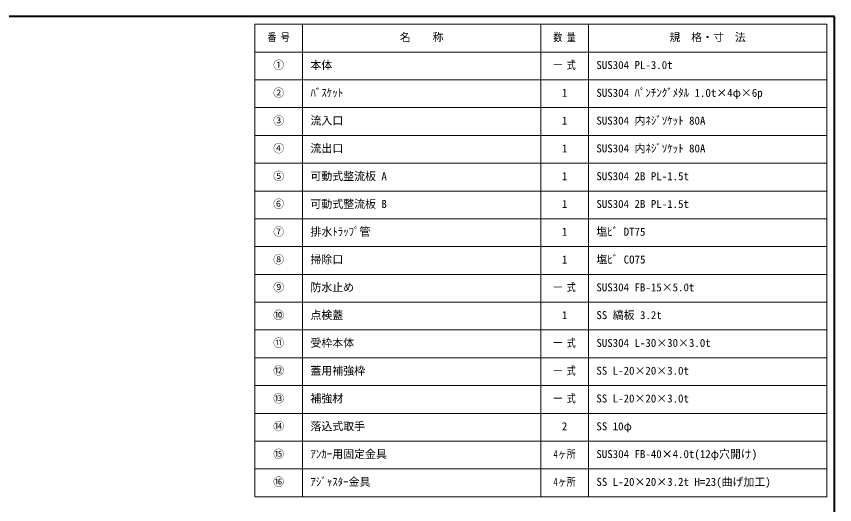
# Model space of a CAD drawing. Units: millimetres at full size, sheet at 1:10; details may follow other scales. Extents: x -2111 to 1939, y -1286 to 1524.
# Drawn here: x -122 to 1939, y 294 to 1524 of the extents above; entities that cross this region are included whole.
import ezdxf
from ezdxf.enums import TextEntityAlignment as Align

# ---------------------------------------------------------------- set-up
doc = ezdxf.new("R2010")
doc.units = ezdxf.units.MM
doc.header["$LTSCALE"] = 10
doc.layers.add('0-6_補助線', color=4, linetype='Continuous', lineweight=9)
doc.styles.add('ＭＳ ゴシック', font='')
doc.styles.get('ＭＳ ゴシック').set_extended_font_data('MS Gothic')

msp = doc.modelspace()

# ---------------------------------------------------------------- linework, layer by layer
at = {"layer": '0-6_補助線', "color": 1, "lineweight": 40}
for p, q in [((1938.78, 1524.05), (-2111.22, 1524.05)), ((1938.78, -1285.95), (1938.78, 1524.05))]:
    msp.add_line(p, q, dxfattribs=at)
at = {"layer": '0-6_補助線', "color": 3, "lineweight": 18}
for p, q in [((1918.78, 1504.05), (478.78, 1504.05)), ((478.78, 314.05), (478.78, 1504.05)), ((598.78, 314.05), (598.78, 1504.05)), ((1198.78, 314.05), (1198.78, 1504.05)), ((1318.78, 314.05), (1318.78, 1504.05)), ((1918.78, 314.05), (1918.78, 1504.05)), ((1918.78, 1434.05), (478.78, 1434.05)), ((1918.78, 1364.05), (478.78, 1364.05)), ((1918.78, 1294.05), (478.78, 1294.05)), ((1918.78, 1224.05), (478.78, 1224.05)), ((1918.78, 1154.05), (478.78, 1154.05)), ((1918.78, 1084.05), (478.78, 1084.05)), ((1918.78, 1014.05), (478.78, 1014.05)), ((1918.78, 944.05), (478.78, 944.05)), ((1918.78, 874.05), (478.78, 874.05)), ((1918.78, 804.05), (478.78, 804.05)), ((1918.78, 734.05), (478.78, 734.05)), ((1918.78, 664.05), (478.78, 664.05)), ((1918.78, 594.05), (478.78, 594.05)), ((1918.78, 524.05), (478.78, 524.05)), ((1918.78, 454.05), (478.78, 454.05)), ((1918.78, 384.05), (478.78, 384.05)), ((1918.78, 314.05), (478.78, 314.05))]:
    msp.add_line(p, q, dxfattribs=at)

# ---------------------------------------------------------------- texts
at = {"layer": '0-6_補助線', "color": 7, "style": 'ＭＳ ゴシック', "width": 0.8}
for s, p in [('番 号', (510.66, 1455.3)), ('数 量', (1230.66, 1455.3)), ('一 式', (1230.66, 1385.3)), ('一 式', (1230.66, 825.3)), ('一 式', (1230.66, 685.3)), ('一 式', (1230.66, 615.3)), ('一 式', (1230.66, 545.3)), ('4ヶ所', (1230.66, 405.3)), ('4ヶ所', (1230.66, 335.3))]:
    msp.add_text(s, height=20.16, dxfattribs=at).set_placement(p, align=Align.BOTTOM_LEFT)
at = {"layer": '0-6_補助線', "color": 7, "style": 'ＭＳ ゴシック'}
for s, p in [('名\u3000\u3000称', (843.78, 1455.3)), ('規\u3000格・寸\u3000法', (1522.53, 1455.3)), ('①', (525.03, 1385.3)), ('本体', (618.78, 1385.3)), ('SUS304 PL-3.0t', (1338.78, 1385.3)), ('②', (525.03, 1315.3)), ('ﾊﾞｽｹｯﾄ', (618.78, 1315.3)), ('1', (1251.91, 1315.3)), ('SUS304 ﾊﾟﾝﾁﾝｸﾞﾒﾀﾙ 1.0t×4φ×6p', (1338.78, 1315.3)), ('③', (525.03, 1245.3)), ('流入口', (618.78, 1245.3)), ('1', (1251.91, 1245.3)), ('SUS304 内ﾈｼﾞｿｹｯﾄ 80A', (1338.78, 1245.3)), ('④', (525.03, 1175.3)), ('流出口', (618.78, 1175.3)), ('1', (1251.91, 1175.3)), ('SUS304 内ﾈｼﾞｿｹｯﾄ 80A', (1338.78, 1175.3)), ('⑤', (525.03, 1105.3)), ('可動式整流板 A', (618.78, 1105.3)), ('1', (1251.91, 1105.3)), ('SUS304 2B PL-1.5t', (1338.78, 1105.3)), ('⑥', (525.03, 1035.3)), ('可動式整流板 B', (618.78, 1035.3)), ('1', (1251.91, 1035.3)), ('SUS304 2B PL-1.5t', (1338.78, 1035.3)), ('⑦', (525.03, 965.3)), ('排水ﾄﾗｯﾌﾟ管', (618.78, 965.3)), ('1', (1251.91, 965.3)), ('塩ﾋﾞ DT75', (1338.78, 965.3)), ('⑧', (525.03, 895.3)), ('掃除口', (618.78, 895.3)), ('1', (1251.91, 895.3)), ('塩ﾋﾞ CO75', (1338.78, 895.3)), ('⑨', (525.03, 825.3)), ('防水止め', (618.78, 825.3)), ('SUS304 FB-15×5.0t', (1338.78, 825.3)), ('⑩', (525.03, 755.3)), ('点検蓋', (618.78, 755.3)), ('SS 縞板 3.2t', (1338.78, 755.3)), ('1', (1251.91, 755.3)), ('⑪', (525.03, 685.3)), ('受枠本体', (618.78, 685.3)), ('SUS304 L-30×30×3.0t', (1338.78, 685.3)), ('⑫', (525.03, 615.3)), ('蓋用補強枠', (618.78, 615.3)), ('SS L-20×20×3.0t', (1338.78, 615.3)), ('⑬', (525.03, 545.3)), ('補強材', (618.78, 545.3)), ('SS L-20×20×3.0t', (1338.78, 545.3)), ('⑭', (525.03, 475.3)), ('落込式取手', (618.78, 475.3)), ('2', (1251.91, 475.3)), ('SS 10φ', (1338.78, 475.3)), ('⑮', (525.03, 405.3)), ('ｱﾝｶｰ用固定金具', (618.78, 405.3)), ('SUS304 FB-40×4.0t(12φ穴開け)', (1338.78, 405.3)), ('⑯', (525.03, 335.3)), ('ｱｼﾞｬｽﾀｰ金具', (618.78, 335.3)), ('SS L-20×20×3.2t H=23(曲げ加工)', (1338.78, 335.3))]:
    msp.add_text(s, height=20.16, dxfattribs=at).set_placement(p, align=Align.BOTTOM_LEFT)

doc.saveas('drawing.dxf')
